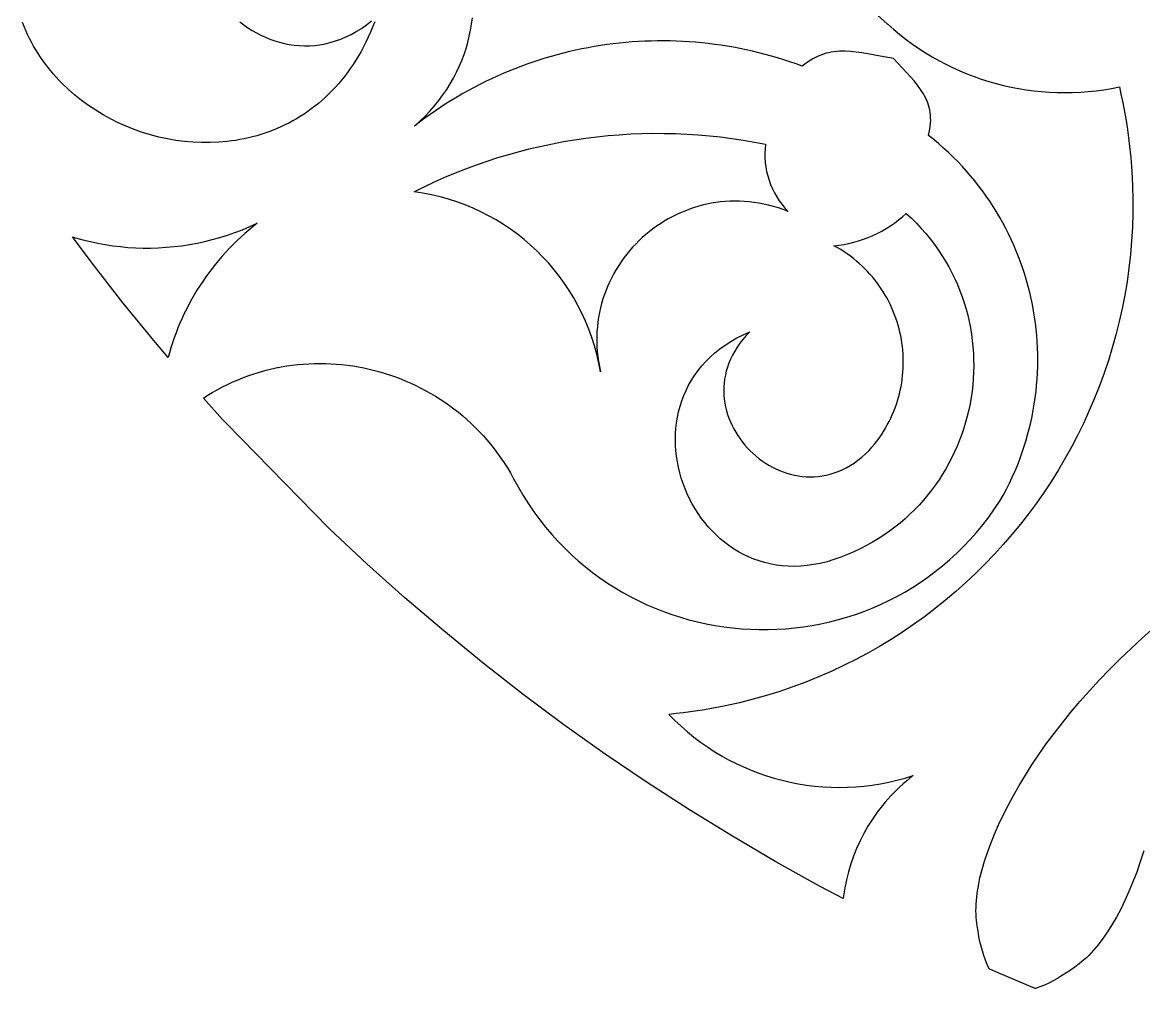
# Model space of a CAD drawing. Extents: x -1145 to -490, y -328 to 327.
# Drawn here: x -921 to -859.5, y -116.1 to -63.1 of the extents above; entities that cross this region are included whole.
import ezdxf

# ---------------------------------------------------------------- set-up
doc = ezdxf.new("R2010")
doc.units = 0
doc.layers.add('LAYER_1', color=18, linetype='CONTINUOUS')

msp = doc.modelspace()

# ---------------------------------------------------------------- linework, layer by layer
at = {"layer": 'LAYER_1'}
for points in [[(-874.301, -62.579), (-873.562, -63.243), (-873.55, -63.249), (-873.224, -63.536), (-872.891, -63.812), (-872.551, -64.077), (-872.204, -64.331), (-871.851, -64.574), (-871.491, -64.805), (-871.126, -65.026), (-870.755, -65.235), (-870.378, -65.433), (-869.997, -65.619), (-869.611, -65.794), (-869.22, -65.958), (-868.824, -66.109), (-868.425, -66.249), (-868.022, -66.377), (-867.616, -66.494), (-867.206, -66.598), (-866.793, -66.69), (-866.378, -66.771), (-865.96, -66.839), (-865.54, -66.895), (-865.118, -66.938), (-864.695, -66.969), (-864.27, -66.988), (-863.844, -66.994), (-863.417, -66.988), (-862.99, -66.969), (-862.563, -66.937), (-862.135, -66.892), (-861.708, -66.835), (-861.281, -66.764), (-860.856, -66.681), (-860.768, -67.069), (-860.686, -67.458), (-860.609, -67.846), (-860.538, -68.234), (-860.473, -68.621), (-860.413, -69.008), (-860.31, -69.782), (-860.228, -70.553), (-860.168, -71.322), (-860.13, -72.089), (-860.112, -72.853), (-860.115, -73.613), (-860.139, -74.37), (-860.184, -75.124), (-860.248, -75.873), (-860.332, -76.618), (-860.436, -77.358), (-860.559, -78.092), (-860.702, -78.822), (-860.863, -79.545), (-861.044, -80.263), (-861.242, -80.974), (-861.46, -81.678), (-861.695, -82.376), (-861.947, -83.065), (-862.218, -83.748), (-862.506, -84.422), (-862.811, -85.088), (-863.132, -85.745), (-863.471, -86.393), (-863.825, -87.032), (-864.196, -87.661), (-864.583, -88.28), (-864.986, -88.889), (-865.404, -89.487), (-865.837, -90.074), (-866.286, -90.65), (-866.749, -91.214), (-867.226, -91.767), (-867.718, -92.307), (-868.224, -92.834), (-868.744, -93.349), (-869.278, -93.85), (-869.824, -94.338), (-870.384, -94.812), (-870.957, -95.272), (-871.543, -95.717), (-872.141, -96.148), (-872.751, -96.563), (-873.373, -96.963), (-874.007, -97.347), (-874.653, -97.714), (-875.309, -98.066), (-875.977, -98.4), (-876.656, -98.718), (-877.345, -99.017), (-878.044, -99.3), (-878.754, -99.564), (-879.473, -99.809), (-880.202, -100.036), (-880.941, -100.244), (-881.689, -100.432), (-882.445, -100.601), (-882.827, -100.678), (-883.211, -100.75), (-883.597, -100.817), (-883.985, -100.878), (-884.375, -100.935), (-884.767, -100.986), (-885.161, -101.032), (-885.557, -101.072), (-885.228, -101.404), (-884.89, -101.722), (-884.542, -102.026), (-884.186, -102.316), (-883.82, -102.592), (-883.446, -102.855), (-883.065, -103.103), (-882.675, -103.337), (-882.279, -103.557), (-881.876, -103.762), (-881.467, -103.953), (-881.052, -104.129), (-880.632, -104.29), (-880.206, -104.437), (-879.776, -104.569), (-879.342, -104.685), (-878.904, -104.787), (-878.463, -104.873), (-878.019, -104.944), (-877.572, -105), (-877.123, -105.04), (-876.672, -105.064), (-876.22, -105.072), (-875.768, -105.065), (-875.314, -105.042), (-874.861, -105.002), (-874.407, -104.947), (-873.955, -104.875), (-873.504, -104.787), (-873.054, -104.683), (-872.606, -104.561), (-872.161, -104.424), (-872.35, -104.573), (-872.534, -104.725), (-872.714, -104.882), (-872.89, -105.041), (-873.061, -105.205), (-873.227, -105.371), (-873.389, -105.541), (-873.547, -105.714), (-873.699, -105.89), (-873.848, -106.069), (-873.991, -106.251), (-874.13, -106.435), (-874.394, -106.813), (-874.639, -107.2), (-874.865, -107.597), (-875.072, -108.003), (-875.261, -108.416), (-875.429, -108.837), (-875.579, -109.264), (-875.709, -109.697), (-875.819, -110.135), (-875.909, -110.578), (-875.98, -111.024), (-875.996, -111.165), (-877.297, -110.479), (-879.696, -109.145), (-882.073, -107.755), (-884.424, -106.309), (-886.749, -104.807), (-889.045, -103.251), (-891.31, -101.641), (-893.543, -99.978), (-895.742, -98.263), (-897.904, -96.498), (-900.028, -94.682), (-902.113, -92.819), (-904.157, -90.908), (-904.226, -90.841), (-909.81, -85.137), (-910.026, -84.906), (-911.074, -83.734), (-910.869, -83.602), (-910.594, -83.434), (-910.316, -83.276), (-910.035, -83.125), (-909.751, -82.984), (-909.466, -82.851), (-909.178, -82.726), (-908.887, -82.609), (-908.595, -82.501), (-908.301, -82.402), (-908.006, -82.31), (-907.709, -82.227), (-907.41, -82.152), (-907.111, -82.085), (-906.81, -82.026), (-906.509, -81.975), (-906.207, -81.932), (-905.904, -81.897), (-905.601, -81.87), (-905.298, -81.851), (-904.994, -81.84), (-904.691, -81.836), (-904.388, -81.84), (-904.085, -81.852), (-903.783, -81.872), (-903.481, -81.899), (-903.181, -81.933), (-902.881, -81.975), (-902.583, -82.025), (-902.286, -82.082), (-901.99, -82.147), (-901.696, -82.218), (-901.404, -82.297), (-901.114, -82.383), (-900.826, -82.477), (-900.54, -82.578), (-900.256, -82.685), (-899.975, -82.8), (-899.697, -82.922), (-899.422, -83.051), (-899.15, -83.186), (-898.881, -83.329), (-898.615, -83.478), (-898.353, -83.634), (-898.094, -83.797), (-897.84, -83.967), (-897.589, -84.143), (-897.342, -84.326), (-897.1, -84.516), (-896.862, -84.712), (-896.629, -84.915), (-896.401, -85.124), (-896.177, -85.339), (-895.959, -85.561), (-895.746, -85.789), (-895.538, -86.023), (-895.335, -86.264), (-895.139, -86.511), (-894.948, -86.764), (-894.763, -87.023), (-894.585, -87.288), (-894.413, -87.559), (-894.247, -87.836), (-894.088, -88.119), (-893.824, -88.604), (-893.546, -89.074), (-893.256, -89.531), (-892.953, -89.973), (-892.639, -90.4), (-892.313, -90.813), (-891.976, -91.211), (-891.628, -91.595), (-891.269, -91.965), (-890.901, -92.32), (-890.523, -92.66), (-890.136, -92.985), (-889.74, -93.297), (-889.336, -93.593), (-888.924, -93.875), (-888.504, -94.142), (-888.077, -94.394), (-887.644, -94.632), (-887.204, -94.855), (-886.758, -95.064), (-886.307, -95.257), (-885.85, -95.436), (-885.389, -95.6), (-884.924, -95.749), (-884.454, -95.883), (-883.981, -96.003), (-883.505, -96.107), (-883.026, -96.197), (-882.545, -96.272), (-882.062, -96.332), (-881.578, -96.377), (-881.092, -96.407), (-880.606, -96.422), (-880.12, -96.422), (-879.633, -96.407), (-879.147, -96.377), (-878.662, -96.332), (-878.179, -96.272), (-877.697, -96.196), (-877.217, -96.106), (-876.74, -96.001), (-876.265, -95.88), (-875.794, -95.744), (-875.327, -95.593), (-874.864, -95.427), (-874.405, -95.246), (-873.952, -95.049), (-873.503, -94.837), (-873.061, -94.61), (-872.624, -94.367), (-872.195, -94.109), (-871.772, -93.836), (-871.356, -93.548), (-870.949, -93.244), (-870.549, -92.925), (-870.158, -92.59), (-869.776, -92.24), (-869.403, -91.874), (-869.041, -91.493), (-868.688, -91.097), (-868.346, -90.685), (-868.015, -90.257), (-867.695, -89.814), (-867.387, -89.356), (-867.211, -89.039), (-867.043, -88.72), (-866.882, -88.399), (-866.73, -88.075), (-866.586, -87.75), (-866.45, -87.422), (-866.321, -87.092), (-866.201, -86.761), (-866.089, -86.428), (-865.984, -86.093), (-865.887, -85.757), (-865.798, -85.42), (-865.717, -85.082), (-865.644, -84.743), (-865.578, -84.403), (-865.52, -84.062), (-865.47, -83.72), (-865.427, -83.378), (-865.392, -83.036), (-865.365, -82.694), (-865.345, -82.351), (-865.333, -82.009), (-865.328, -81.666), (-865.331, -81.324), (-865.342, -80.982), (-865.36, -80.641), (-865.385, -80.301), (-865.417, -79.961), (-865.458, -79.622), (-865.505, -79.284), (-865.56, -78.948), (-865.622, -78.613), (-865.691, -78.279), (-865.768, -77.947), (-865.852, -77.616), (-865.943, -77.287), (-866.041, -76.961), (-866.147, -76.636), (-866.259, -76.313), (-866.379, -75.993), (-866.506, -75.675), (-866.64, -75.36), (-866.781, -75.048), (-866.929, -74.738), (-867.083, -74.432), (-867.245, -74.128), (-867.414, -73.828), (-867.59, -73.531), (-867.773, -73.237), (-867.962, -72.947), (-868.158, -72.661), (-868.361, -72.379), (-868.571, -72.101), (-868.788, -71.826), (-869.011, -71.556), (-869.242, -71.291), (-869.478, -71.03), (-869.722, -70.773), (-869.972, -70.522), (-870.229, -70.275), (-870.492, -70.033), (-870.762, -69.796), (-871.038, -69.565), (-871.321, -69.339), (-871.28, -69.164), (-871.248, -68.995), (-871.224, -68.831), (-871.209, -68.672), (-871.202, -68.518), (-871.203, -68.369), (-871.212, -68.223), (-871.229, -68.081), (-871.253, -67.943), (-871.284, -67.809), (-871.321, -67.677), (-871.366, -67.548), (-871.416, -67.422), (-871.473, -67.298), (-871.535, -67.176), (-871.603, -67.055), (-871.755, -66.818), (-871.925, -66.584), (-872.113, -66.352), (-872.317, -66.118), (-872.761, -65.638), (-873.243, -65.128), (-873.964, -64.996), (-874.644, -64.868), (-874.97, -64.813), (-875.289, -64.768), (-875.601, -64.737), (-875.906, -64.721), (-876.207, -64.725), (-876.355, -64.735), (-876.503, -64.751), (-876.65, -64.774), (-876.796, -64.803), (-876.941, -64.839), (-877.086, -64.882), (-877.231, -64.934), (-877.375, -64.994), (-877.519, -65.062), (-877.663, -65.139), (-877.808, -65.226), (-877.952, -65.322), (-878.096, -65.429), (-878.241, -65.546), (-878.579, -65.423), (-878.917, -65.306), (-879.256, -65.195), (-879.597, -65.09), (-879.938, -64.99), (-880.281, -64.896), (-880.624, -64.807), (-880.968, -64.725), (-881.313, -64.648), (-881.659, -64.576), (-882.005, -64.51), (-882.352, -64.45), (-882.699, -64.396), (-883.047, -64.347), (-883.395, -64.304), (-883.743, -64.266), (-884.092, -64.234), (-884.44, -64.207), (-884.789, -64.186), (-885.138, -64.171), (-885.487, -64.161), (-885.835, -64.156), (-886.184, -64.157), (-886.532, -64.164), (-886.88, -64.176), (-887.228, -64.194), (-887.575, -64.217), (-887.921, -64.245), (-888.268, -64.279), (-888.613, -64.319), (-888.958, -64.363), (-889.302, -64.414), (-889.645, -64.469), (-889.987, -64.53), (-890.328, -64.597), (-890.669, -64.669), (-891.008, -64.746), (-891.346, -64.829), (-891.682, -64.917), (-892.018, -65.01), (-892.352, -65.108), (-892.685, -65.212), (-893.016, -65.322), (-893.345, -65.436), (-893.673, -65.556), (-894, -65.681), (-894.324, -65.812), (-894.647, -65.947), (-894.968, -66.088), (-895.287, -66.234), (-895.603, -66.386), (-895.918, -66.542), (-896.231, -66.704), (-896.541, -66.871), (-896.849, -67.043), (-897.155, -67.221), (-897.458, -67.403), (-897.759, -67.591), (-898.057, -67.784), (-898.353, -67.982), (-898.646, -68.185), (-898.936, -68.393), (-899.224, -68.606), (-899.508, -68.825), (-899.21, -68.557), (-898.928, -68.282), (-898.66, -68.001), (-898.408, -67.713), (-898.17, -67.42), (-897.948, -67.121), (-897.739, -66.817), (-897.546, -66.508), (-897.366, -66.195), (-897.201, -65.877), (-897.05, -65.556), (-896.912, -65.232), (-896.789, -64.904), (-896.679, -64.574), (-896.582, -64.242), (-896.499, -63.907), (-896.429, -63.571), (-896.372, -63.234), (-896.328, -62.896)], [(-901.686, -63.118), (-901.798, -63.405), (-901.916, -63.684), (-902.038, -63.957), (-902.165, -64.223), (-902.297, -64.482), (-902.434, -64.735), (-902.575, -64.981), (-902.72, -65.22), (-902.87, -65.452), (-903.024, -65.678), (-903.182, -65.898), (-903.344, -66.111), (-903.51, -66.317), (-903.68, -66.517), (-903.854, -66.71), (-904.031, -66.897), (-904.211, -67.078), (-904.395, -67.253), (-904.582, -67.421), (-904.772, -67.583), (-904.965, -67.738), (-905.162, -67.888), (-905.361, -68.031), (-905.562, -68.169), (-905.767, -68.3), (-905.973, -68.426), (-906.183, -68.545), (-906.394, -68.658), (-906.608, -68.766), (-906.824, -68.867), (-907.042, -68.963), (-907.261, -69.053), (-907.483, -69.138), (-907.706, -69.216), (-907.931, -69.289), (-908.157, -69.356), (-908.384, -69.418), (-908.613, -69.474), (-908.843, -69.524), (-909.074, -69.569), (-909.306, -69.609), (-909.538, -69.643), (-909.772, -69.672), (-910.24, -69.713), (-910.71, -69.733), (-911.181, -69.733), (-911.652, -69.712), (-912.122, -69.67), (-912.589, -69.609), (-913.055, -69.528), (-913.517, -69.428), (-913.974, -69.308), (-914.426, -69.17), (-914.873, -69.014), (-915.312, -68.839), (-915.744, -68.646), (-916.167, -68.436), (-916.581, -68.208), (-916.984, -67.963), (-917.377, -67.702), (-917.757, -67.424), (-918.125, -67.13), (-918.479, -66.82), (-918.819, -66.494), (-918.983, -66.326), (-919.143, -66.154), (-919.299, -65.978), (-919.451, -65.798), (-919.599, -65.615), (-919.742, -65.428), (-919.881, -65.237), (-920.015, -65.043), (-920.145, -64.845), (-920.27, -64.644), (-920.39, -64.439), (-920.505, -64.231), (-920.615, -64.02), (-920.72, -63.805), (-920.819, -63.587), (-920.913, -63.366), (-921.001, -63.141)], [(-909.087, -63.11), (-908.869, -63.277), (-908.643, -63.435), (-908.411, -63.583), (-908.174, -63.72), (-907.93, -63.846), (-907.681, -63.961), (-907.427, -64.064), (-907.169, -64.156), (-906.906, -64.234), (-906.639, -64.3), (-906.369, -64.353), (-906.095, -64.392), (-905.819, -64.417), (-905.54, -64.427), (-905.26, -64.422), (-904.977, -64.403), (-904.693, -64.367), (-904.408, -64.315), (-904.122, -64.247), (-903.836, -64.162), (-903.55, -64.06), (-903.264, -63.94), (-902.979, -63.801), (-902.695, -63.645), (-902.413, -63.469), (-902.133, -63.274), (-901.854, -63.059)], [(-859.517, -108.557), (-859.707, -109.146), (-859.906, -109.712), (-860.114, -110.255), (-860.329, -110.774), (-860.553, -111.269), (-860.782, -111.739), (-861.019, -112.184), (-861.261, -112.602), (-861.508, -112.994), (-861.759, -113.359), (-862.014, -113.695), (-862.273, -114.002), (-862.403, -114.145), (-862.534, -114.281), (-862.665, -114.408), (-862.797, -114.529), (-862.93, -114.642), (-863.062, -114.746), (-863.307, -114.929), (-863.548, -115.101), (-863.786, -115.261), (-864.022, -115.41), (-864.257, -115.549), (-864.492, -115.678), (-864.729, -115.797), (-864.968, -115.906), (-865.212, -116.006), (-865.46, -116.097), (-865.468, -116.1), (-867.51, -115.24), (-867.996, -115.023), (-867.998, -115.02), (-868.104, -114.779), (-868.201, -114.535), (-868.289, -114.288), (-868.368, -114.036), (-868.438, -113.778), (-868.501, -113.513), (-868.557, -113.24), (-868.606, -112.958), (-868.649, -112.666), (-868.687, -112.363), (-868.703, -112.194), (-868.714, -112.021), (-868.718, -111.842), (-868.717, -111.659), (-868.71, -111.47), (-868.697, -111.277), (-868.653, -110.878), (-868.587, -110.46), (-868.498, -110.027), (-868.385, -109.577), (-868.25, -109.113), (-868.092, -108.634), (-867.911, -108.143), (-867.708, -107.639), (-867.481, -107.123), (-867.232, -106.597), (-866.961, -106.062), (-866.667, -105.517), (-866.35, -104.965), (-866.011, -104.406), (-865.65, -103.84), (-865.267, -103.269), (-864.861, -102.693), (-864.433, -102.114), (-863.982, -101.532), (-863.51, -100.948), (-863.016, -100.363), (-862.5, -99.778), (-861.961, -99.193), (-861.401, -98.61), (-860.819, -98.03), (-860.216, -97.452), (-859.59, -96.879), (-858.943, -96.311)]]:
    msp.add_lwpolyline(points, dxfattribs=at)
for points in [[(-885.807, -69.224), (-885.189, -69.238), (-884.57, -69.265), (-883.952, -69.305), (-883.334, -69.358), (-882.717, -69.424), (-882.1, -69.504), (-881.484, -69.596), (-880.87, -69.702), (-880.256, -69.82), (-880.283, -70.069), (-880.295, -70.319), (-880.293, -70.568), (-880.275, -70.818), (-880.243, -71.066), (-880.198, -71.312), (-880.138, -71.556), (-880.065, -71.796), (-879.978, -72.032), (-879.878, -72.263), (-879.766, -72.489), (-879.64, -72.709), (-879.503, -72.921), (-879.353, -73.126), (-879.191, -73.322), (-879.018, -73.509), (-879.286, -73.406), (-879.554, -73.314), (-879.822, -73.232), (-880.091, -73.16), (-880.358, -73.099), (-880.626, -73.048), (-880.892, -73.006), (-881.158, -72.975), (-881.423, -72.953), (-881.686, -72.941), (-881.948, -72.938), (-882.209, -72.944), (-882.468, -72.96), (-882.724, -72.984), (-882.979, -73.017), (-883.232, -73.058), (-883.482, -73.108), (-883.73, -73.167), (-883.974, -73.233), (-884.216, -73.308), (-884.455, -73.391), (-884.69, -73.481), (-884.922, -73.579), (-885.151, -73.684), (-885.375, -73.796), (-885.596, -73.916), (-885.812, -74.043), (-886.024, -74.176), (-886.232, -74.316), (-886.435, -74.463), (-886.633, -74.616), (-886.826, -74.775), (-887.013, -74.941), (-887.196, -75.112), (-887.373, -75.29), (-887.544, -75.472), (-887.709, -75.661), (-887.868, -75.855), (-888.021, -76.054), (-888.168, -76.258), (-888.308, -76.467), (-888.441, -76.68), (-888.567, -76.899), (-888.686, -77.121), (-888.798, -77.349), (-888.902, -77.58), (-888.999, -77.815), (-889.088, -78.054), (-889.169, -78.297), (-889.242, -78.544), (-889.307, -78.794), (-889.363, -79.047), (-889.41, -79.304), (-889.448, -79.563), (-889.478, -79.825), (-889.498, -80.09), (-889.509, -80.358), (-889.511, -80.628), (-889.502, -80.9), (-889.484, -81.174), (-889.456, -81.45), (-889.418, -81.729), (-889.414, -81.747), (-889.51, -81.333), (-889.639, -80.866), (-889.785, -80.407), (-889.949, -79.956), (-890.13, -79.515), (-890.327, -79.082), (-890.542, -78.659), (-890.772, -78.247), (-891.017, -77.844), (-891.278, -77.453), (-891.554, -77.072), (-891.844, -76.704), (-892.147, -76.347), (-892.465, -76.003), (-892.795, -75.671), (-893.138, -75.353), (-893.493, -75.048), (-893.861, -74.757), (-894.239, -74.481), (-894.629, -74.219), (-895.03, -73.972), (-895.44, -73.741), (-895.861, -73.526), (-896.291, -73.327), (-896.73, -73.145), (-897.178, -72.98), (-897.634, -72.833), (-898.097, -72.703), (-898.569, -72.592), (-899.047, -72.499), (-899.531, -72.426), (-898.971, -72.148), (-898.407, -71.883), (-897.838, -71.631), (-897.264, -71.391), (-896.686, -71.163), (-896.105, -70.948), (-895.519, -70.745), (-894.93, -70.555), (-894.338, -70.377), (-893.742, -70.212), (-893.144, -70.06), (-892.543, -69.92), (-891.939, -69.793), (-891.333, -69.678), (-890.725, -69.577), (-890.115, -69.488), (-889.503, -69.412), (-888.889, -69.348), (-888.275, -69.298), (-887.659, -69.26), (-887.042, -69.235), (-886.425, -69.223)], [(-872.256, -73.877), (-871.981, -74.151), (-871.719, -74.432), (-871.468, -74.718), (-871.229, -75.01), (-871.001, -75.308), (-870.786, -75.61), (-870.582, -75.918), (-870.39, -76.23), (-870.209, -76.546), (-870.039, -76.867), (-869.881, -77.191), (-869.735, -77.518), (-869.6, -77.849), (-869.476, -78.183), (-869.363, -78.519), (-869.261, -78.858), (-869.171, -79.199), (-869.092, -79.542), (-869.023, -79.886), (-868.966, -80.232), (-868.919, -80.579), (-868.884, -80.926), (-868.859, -81.274), (-868.845, -81.622), (-868.841, -81.97), (-868.849, -82.318), (-868.866, -82.665), (-868.895, -83.011), (-868.934, -83.356), (-868.983, -83.7), (-869.043, -84.042), (-869.113, -84.382), (-869.193, -84.72), (-869.284, -85.055), (-869.385, -85.387), (-869.496, -85.717), (-869.617, -86.043), (-869.748, -86.365), (-869.889, -86.684), (-870.04, -86.998), (-870.2, -87.308), (-870.371, -87.613), (-870.551, -87.914), (-870.742, -88.209), (-870.941, -88.498), (-871.151, -88.782), (-871.37, -89.06), (-871.598, -89.331), (-871.836, -89.596), (-872.083, -89.854), (-872.34, -90.105), (-872.606, -90.348), (-872.881, -90.584), (-873.166, -90.811), (-873.459, -91.031), (-873.762, -91.242), (-874.073, -91.444), (-874.394, -91.637), (-874.724, -91.821), (-875.062, -91.995), (-875.41, -92.159), (-875.766, -92.313), (-876.131, -92.457), (-876.511, -92.591), (-876.886, -92.703), (-877.256, -92.793), (-877.62, -92.864), (-877.978, -92.914), (-878.33, -92.945), (-878.676, -92.957), (-879.016, -92.951), (-879.349, -92.926), (-879.675, -92.885), (-879.994, -92.827), (-880.305, -92.752), (-880.609, -92.662), (-880.906, -92.557), (-881.194, -92.437), (-881.474, -92.303), (-881.746, -92.156), (-882.009, -91.996), (-882.263, -91.823), (-882.509, -91.639), (-882.745, -91.443), (-882.972, -91.237), (-883.189, -91.02), (-883.396, -90.794), (-883.593, -90.559), (-883.779, -90.315), (-883.955, -90.063), (-884.121, -89.804), (-884.275, -89.537), (-884.419, -89.265), (-884.551, -88.986), (-884.671, -88.703), (-884.78, -88.414), (-884.876, -88.121), (-884.96, -87.825), (-885.032, -87.526), (-885.091, -87.224), (-885.138, -86.92), (-885.171, -86.614), (-885.191, -86.308), (-885.197, -86.001), (-885.19, -85.695), (-885.169, -85.389), (-885.134, -85.084), (-885.084, -84.782), (-885.02, -84.481), (-884.94, -84.184), (-884.846, -83.89), (-884.737, -83.6), (-884.612, -83.314), (-884.472, -83.034), (-884.315, -82.759), (-884.143, -82.49), (-883.954, -82.229), (-883.749, -81.974), (-883.527, -81.727), (-883.289, -81.489), (-883.033, -81.259), (-882.759, -81.039), (-882.469, -80.829), (-882.16, -80.63), (-881.833, -80.441), (-881.488, -80.264), (-881.125, -80.1), (-881.32, -80.306), (-881.5, -80.516), (-881.664, -80.728), (-881.813, -80.942), (-881.947, -81.158), (-882.067, -81.375), (-882.172, -81.594), (-882.264, -81.814), (-882.343, -82.035), (-882.408, -82.256), (-882.46, -82.478), (-882.499, -82.699), (-882.526, -82.919), (-882.541, -83.139), (-882.544, -83.358), (-882.536, -83.576), (-882.517, -83.792), (-882.487, -84.006), (-882.446, -84.217), (-882.395, -84.426), (-882.334, -84.633), (-882.264, -84.836), (-882.184, -85.036), (-882.095, -85.232), (-881.997, -85.424), (-881.891, -85.611), (-881.777, -85.794), (-881.655, -85.972), (-881.525, -86.145), (-881.388, -86.313), (-881.245, -86.474), (-881.094, -86.63), (-880.937, -86.779), (-880.775, -86.921), (-880.606, -87.057), (-880.432, -87.185), (-880.253, -87.305), (-880.069, -87.418), (-879.88, -87.522), (-879.687, -87.618), (-879.491, -87.705), (-879.29, -87.783), (-879.086, -87.852), (-878.88, -87.911), (-878.67, -87.96), (-878.458, -87.998), (-878.244, -88.026), (-878.028, -88.044), (-877.811, -88.05), (-877.592, -88.044), (-877.372, -88.027), (-877.152, -87.998), (-876.931, -87.956), (-876.711, -87.902), (-876.49, -87.835), (-876.271, -87.755), (-876.052, -87.661), (-875.834, -87.553), (-875.617, -87.431), (-875.403, -87.295), (-875.19, -87.143), (-874.98, -86.977), (-874.773, -86.796), (-874.568, -86.599), (-874.424, -86.434), (-874.285, -86.266), (-874.153, -86.096), (-874.026, -85.923), (-873.905, -85.748), (-873.791, -85.57), (-873.682, -85.39), (-873.579, -85.208), (-873.482, -85.023), (-873.39, -84.837), (-873.305, -84.65), (-873.225, -84.46), (-873.151, -84.269), (-873.083, -84.077), (-873.02, -83.883), (-872.963, -83.689), (-872.912, -83.493), (-872.867, -83.296), (-872.827, -83.099), (-872.792, -82.901), (-872.764, -82.702), (-872.741, -82.503), (-872.723, -82.304), (-872.711, -82.104), (-872.704, -81.905), (-872.703, -81.705), (-872.708, -81.506), (-872.717, -81.307), (-872.733, -81.108), (-872.753, -80.91), (-872.779, -80.713), (-872.81, -80.516), (-872.847, -80.321), (-872.889, -80.126), (-872.936, -79.933), (-872.989, -79.741), (-873.047, -79.55), (-873.11, -79.361), (-873.178, -79.174), (-873.251, -78.988), (-873.33, -78.804), (-873.414, -78.623), (-873.503, -78.443), (-873.596, -78.266), (-873.696, -78.091), (-873.8, -77.918), (-873.909, -77.749), (-874.023, -77.582), (-874.142, -77.417), (-874.266, -77.256), (-874.395, -77.098), (-874.529, -76.943), (-874.668, -76.792), (-874.812, -76.644), (-874.96, -76.5), (-875.114, -76.359), (-875.272, -76.222), (-875.435, -76.089), (-875.603, -75.961), (-875.776, -75.836), (-875.953, -75.716), (-876.135, -75.6), (-876.322, -75.489), (-876.514, -75.383), (-876.237, -75.352), (-875.962, -75.31), (-875.69, -75.257), (-875.42, -75.192), (-875.155, -75.117), (-874.892, -75.031), (-874.634, -74.934), (-874.38, -74.827), (-874.131, -74.709), (-873.887, -74.582), (-873.647, -74.444), (-873.414, -74.296), (-873.186, -74.139), (-872.965, -73.972), (-872.75, -73.795), (-872.542, -73.609)], [(-908.357, -74.337), (-908.585, -74.524), (-908.807, -74.716), (-909.026, -74.913), (-909.24, -75.114), (-909.449, -75.318), (-909.653, -75.527), (-909.853, -75.74), (-910.048, -75.957), (-910.238, -76.178), (-910.424, -76.403), (-910.604, -76.631), (-910.78, -76.863), (-910.95, -77.098), (-911.115, -77.337), (-911.275, -77.579), (-911.43, -77.824), (-911.58, -78.072), (-911.724, -78.323), (-911.863, -78.577), (-911.996, -78.835), (-912.124, -79.094), (-912.246, -79.357), (-912.363, -79.622), (-912.474, -79.89), (-912.58, -80.16), (-912.679, -80.432), (-912.773, -80.706), (-912.861, -80.983), (-912.943, -81.262), (-913.01, -81.51), (-913.705, -80.697), (-915.471, -78.534), (-917.185, -76.336), (-918.262, -74.891), (-918.083, -74.947), (-917.681, -75.059), (-917.277, -75.16), (-916.869, -75.247), (-916.459, -75.322), (-916.046, -75.385), (-915.631, -75.435), (-915.214, -75.473), (-914.795, -75.498), (-914.376, -75.51), (-913.955, -75.51), (-913.533, -75.497), (-913.112, -75.471), (-912.69, -75.432), (-912.268, -75.381), (-911.847, -75.317), (-911.426, -75.239), (-911.007, -75.149), (-910.589, -75.046), (-910.172, -74.93), (-909.758, -74.801), (-909.346, -74.659), (-908.936, -74.504), (-908.529, -74.336), (-908.126, -74.154)], [(-889.4, -81.807), (-889.309, -82.289), (-889.369, -82.008), (-889.414, -81.747)]]:
    msp.add_lwpolyline(points, close=True, dxfattribs=at)

doc.saveas('drawing.dxf')
